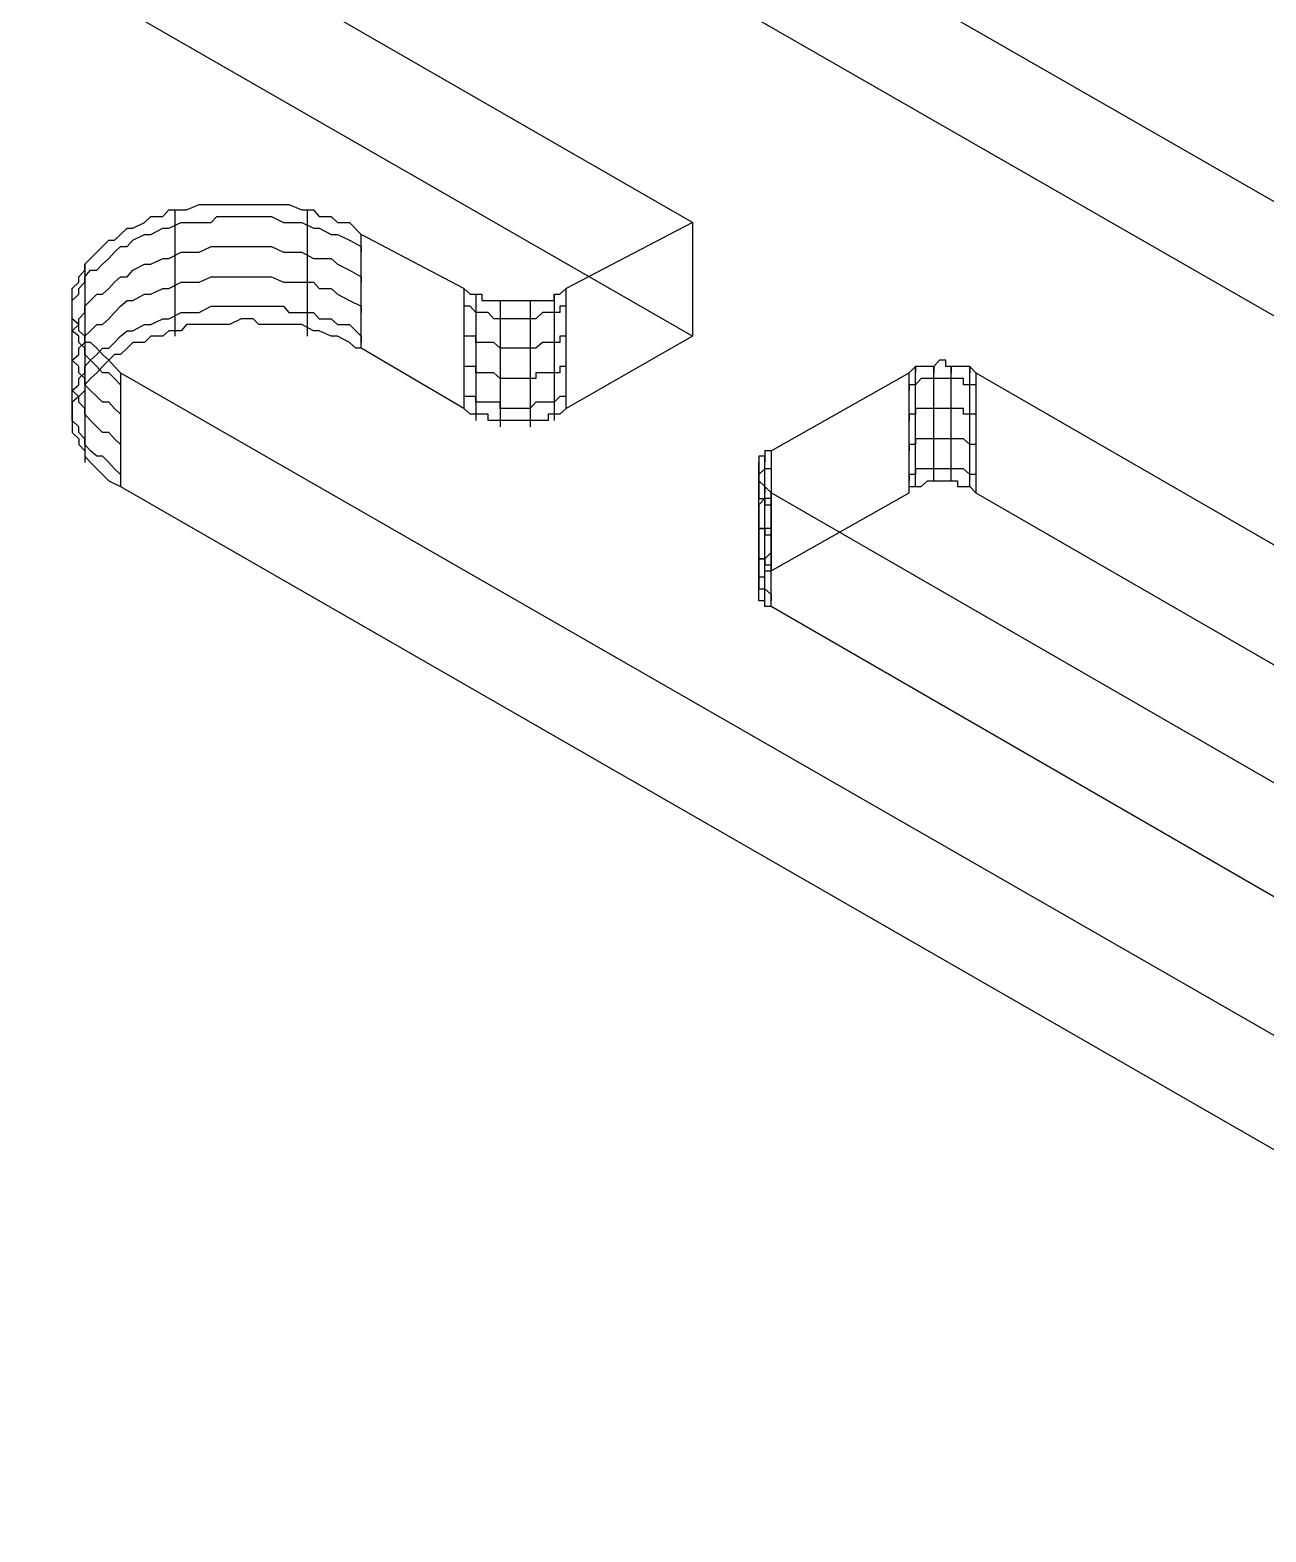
# Model space of a CAD drawing. Header units: millimetres. Extents: x 0 to 2112, y 8 to 1252.
# Drawn here: x 1096 to 1150.2, y 315.7 to 381.6 of the extents above; entities that cross this region are included whole.
import ezdxf

# ---------------------------------------------------------------- set-up
doc = ezdxf.new("R2010")
doc.units = ezdxf.units.MM
doc.layers.get('0').update_dxf_attribs({"linetype": 'CONTINUOUS'})

msp = doc.modelspace()

# ---------------------------------------------------------------- linework, layer by layer
at = {"color": 9}
for p, q in [((1125.08, 373.165), (905.715, 499.629)), ((1125.08, 373.165), (905.715, 499.629)), ((1125.08, 368.18), (905.715, 494.369)), ((1125.08, 368.18), (905.715, 494.369)), ((1154.92, 371.595), (1112.69, 395.841)), ((1154.92, 371.595), (1112.69, 395.841)), ((1154.92, 366.582), (1112.69, 390.828)), ((1154.92, 366.582), (1112.69, 390.828)), ((1101.86, 373.44), (1102.13, 373.719)), ((1101.86, 373.44), (1102.13, 373.719)), ((1102.13, 373.719), (1102.66, 373.719)), ((1102.13, 373.719), (1102.66, 373.719)), ((1102.38, 373.719), (1102.38, 368.427)), ((1102.66, 373.719), (1102.9, 373.719)), ((1102.66, 373.719), (1102.9, 373.719)), ((1102.9, 373.719), (1103.46, 373.966)), ((1102.9, 373.719), (1103.46, 373.966)), ((1103.46, 373.966), (1103.98, 373.966)), ((1103.46, 373.966), (1103.98, 373.966)), ((1103.98, 373.966), (1104.23, 373.966)), ((1103.98, 373.966), (1104.23, 373.966)), ((1104.23, 373.966), (1104.78, 373.966)), ((1104.23, 373.966), (1104.78, 373.966)), ((1104.78, 373.966), (1105.3, 373.966)), ((1104.78, 373.966), (1105.3, 373.966)), ((1105.3, 373.966), (1105.82, 373.966)), ((1105.3, 373.966), (1105.82, 373.966)), ((1105.82, 373.966), (1106.07, 373.966)), ((1105.82, 373.966), (1106.07, 373.966)), ((1106.07, 373.966), (1106.63, 373.966)), ((1106.07, 373.966), (1106.63, 373.966)), ((1106.63, 373.966), (1107.15, 373.966)), ((1106.63, 373.966), (1107.15, 373.966)), ((1107.15, 373.966), (1107.39, 373.966)), ((1107.15, 373.966), (1107.39, 373.966)), ((1107.39, 373.966), (1107.95, 373.719)), ((1107.39, 373.966), (1107.95, 373.719)), ((1107.95, 373.719), (1108.47, 373.719)), ((1107.95, 373.719), (1108.47, 373.719)), ((1108.19, 373.719), (1108.19, 368.427)), ((1108.47, 373.719), (1108.72, 373.44)), ((1108.47, 373.719), (1108.72, 373.44)), ((1100.01, 372.643), (1100.29, 372.918)), ((1100.01, 372.643), (1100.29, 372.918)), ((1100.29, 372.918), (1100.54, 372.918)), ((1100.29, 372.918), (1100.54, 372.918)), ((1100.54, 372.918), (1101.06, 373.165)), ((1100.54, 372.918), (1101.06, 373.165)), ((1101.06, 373.165), (1101.33, 373.44)), ((1101.06, 373.165), (1101.33, 373.44)), ((1101.33, 373.44), (1101.86, 373.44)), ((1101.33, 373.44), (1101.86, 373.44)), ((1101.33, 372.643), (1101.86, 372.918)), ((1101.86, 372.918), (1102.13, 372.918)), ((1102.13, 372.918), (1102.66, 373.165)), ((1102.66, 373.165), (1102.9, 373.165)), ((1102.9, 373.165), (1103.46, 373.165)), ((1103.46, 373.165), (1103.98, 373.165)), ((1103.98, 373.165), (1104.23, 373.44)), ((1104.23, 373.44), (1104.78, 373.44)), ((1104.78, 373.44), (1105.3, 373.44)), ((1105.3, 373.44), (1105.82, 373.44)), ((1105.82, 373.44), (1106.07, 373.44)), ((1106.07, 373.44), (1106.63, 373.44)), ((1106.63, 373.44), (1107.15, 373.165)), ((1107.15, 373.165), (1107.39, 373.165)), ((1107.39, 373.165), (1107.95, 373.165)), ((1107.95, 373.165), (1108.47, 372.918)), ((1108.47, 372.918), (1108.72, 372.918)), ((1108.72, 373.44), (1109.24, 373.44)), ((1108.72, 373.44), (1109.24, 373.44)), ((1108.72, 372.918), (1109.24, 372.643)), ((1109.24, 373.44), (1109.52, 373.165)), ((1109.24, 373.44), (1109.52, 373.165)), ((1109.52, 373.165), (1110.04, 373.165)), ((1109.52, 373.165), (1110.04, 373.165)), ((1110.04, 373.165), (1110.56, 372.643)), ((1110.04, 373.165), (1110.56, 372.643)), ((1125.08, 373.165), (1119.55, 370.272)), ((1125.08, 373.165), (1119.55, 370.272)), ((1125.08, 373.165), (1125.08, 368.18)), ((1125.08, 373.165), (1125.08, 368.18)), ((1099.21, 372.117), (1099.49, 372.396)), ((1099.21, 372.117), (1099.49, 372.396)), ((1099.49, 372.396), (1099.74, 372.396)), ((1099.49, 372.396), (1099.74, 372.396)), ((1099.74, 372.396), (1100.01, 372.643)), ((1099.74, 372.396), (1100.01, 372.643)), ((1100.29, 372.117), (1100.54, 372.396)), ((1100.54, 372.396), (1101.06, 372.643)), ((1101.06, 372.643), (1101.33, 372.643)), ((1109.24, 372.643), (1109.52, 372.643)), ((1109.52, 372.643), (1110.04, 372.396)), ((1110.04, 372.396), (1110.56, 372.117)), ((1110.56, 367.654), (1110.56, 372.643)), ((1115.06, 370.272), (1110.56, 372.643)), ((1110.56, 367.654), (1110.56, 372.643)), ((1115.06, 370.272), (1110.56, 372.643)), ((1098.44, 371.348), (1098.69, 371.595)), ((1098.44, 371.348), (1098.69, 371.595)), ((1098.69, 371.595), (1098.97, 371.87)), ((1098.69, 371.595), (1098.97, 371.87)), ((1098.97, 371.87), (1099.21, 372.117)), ((1098.97, 371.87), (1099.21, 372.117)), ((1099.21, 371.348), (1099.49, 371.595)), ((1099.49, 371.595), (1099.74, 371.87)), ((1099.74, 371.87), (1100.01, 372.117)), ((1100.01, 372.117), (1100.29, 372.117)), ((1101.33, 371.348), (1101.86, 371.595)), ((1101.86, 371.595), (1102.13, 371.595)), ((1102.13, 371.595), (1102.66, 371.87)), ((1102.66, 371.87), (1102.9, 371.87)), ((1102.9, 371.87), (1103.46, 371.87)), ((1103.46, 371.87), (1103.98, 372.117)), ((1103.98, 372.117), (1104.23, 372.117)), ((1104.23, 372.117), (1104.78, 372.117)), ((1104.78, 372.117), (1105.3, 372.117)), ((1105.3, 372.117), (1105.82, 372.117)), ((1105.82, 372.117), (1106.07, 372.117)), ((1106.07, 372.117), (1106.63, 372.117)), ((1106.63, 372.117), (1107.15, 371.87)), ((1107.15, 371.87), (1107.39, 371.87)), ((1107.39, 371.87), (1107.95, 371.87)), ((1107.95, 371.87), (1108.47, 371.595)), ((1108.47, 371.595), (1108.72, 371.595)), ((1108.72, 371.595), (1109.24, 371.595)), ((1109.24, 371.595), (1109.52, 371.348)), ((1110.56, 372.117), (1110.56, 371.87)), ((1098.17, 370.794), (1098.44, 371.073)), ((1098.17, 370.794), (1098.44, 371.073)), ((1098.44, 371.348), (1098.44, 366.056)), ((1098.44, 371.073), (1098.44, 371.348)), ((1098.44, 371.073), (1098.44, 371.348)), ((1098.44, 370.794), (1098.69, 371.073)), ((1098.69, 371.073), (1098.97, 371.073)), ((1098.97, 371.073), (1099.21, 371.348)), ((1100.29, 370.794), (1100.54, 371.073)), ((1100.54, 371.073), (1101.06, 371.348)), ((1101.06, 371.348), (1101.33, 371.348)), ((1109.52, 371.348), (1110.04, 371.073)), ((1110.04, 371.073), (1110.56, 370.794)), ((1097.89, 370.272), (1098.17, 370.547)), ((1097.89, 370.272), (1098.17, 370.547)), ((1097.89, 370.025), (1097.89, 370.272)), ((1097.89, 370.025), (1097.89, 370.272)), ((1098.17, 370.547), (1098.17, 370.794)), ((1098.17, 370.547), (1098.17, 370.794)), ((1098.17, 370.272), (1098.44, 370.547)), ((1098.17, 370.025), (1098.17, 370.272)), ((1098.44, 370.547), (1098.44, 370.794)), ((1099.21, 370.025), (1099.49, 370.272)), ((1099.49, 370.272), (1099.74, 370.547)), ((1099.74, 370.547), (1100.01, 370.794)), ((1100.01, 370.794), (1100.29, 370.794)), ((1101.33, 370.025), (1101.86, 370.272)), ((1101.86, 370.272), (1102.13, 370.272)), ((1102.13, 370.272), (1102.66, 370.547)), ((1102.66, 370.547), (1102.9, 370.547)), ((1102.9, 370.547), (1103.46, 370.547)), ((1103.46, 370.547), (1103.98, 370.794)), ((1103.98, 370.794), (1104.23, 370.794)), ((1104.23, 370.794), (1104.78, 370.794)), ((1104.78, 370.794), (1105.3, 370.794)), ((1105.3, 370.794), (1105.82, 370.794)), ((1105.82, 370.794), (1106.07, 370.794)), ((1106.07, 370.794), (1106.63, 370.794)), ((1106.63, 370.794), (1107.15, 370.547)), ((1107.15, 370.547), (1107.39, 370.547)), ((1107.39, 370.547), (1107.95, 370.547)), ((1107.95, 370.547), (1108.47, 370.547)), ((1108.47, 370.547), (1108.72, 370.272)), ((1108.72, 370.272), (1109.24, 370.272)), ((1109.24, 370.272), (1109.52, 370.025)), ((1110.56, 370.794), (1110.56, 370.547)), ((1115.06, 370.272), (1115.06, 365.012)), ((1115.06, 370.272), (1115.33, 370.025)), ((1115.06, 370.272), (1115.06, 365.012)), ((1115.06, 370.272), (1115.33, 370.025)), ((1119.27, 370.025), (1119.55, 370.272)), ((1119.27, 370.025), (1119.55, 370.272)), ((1119.55, 365.012), (1119.55, 370.272)), ((1119.55, 365.012), (1119.55, 370.272)), ((1097.89, 369.75), (1098.17, 370.025)), ((1097.89, 369.75), (1097.89, 370.025)), ((1097.89, 369.75), (1097.89, 370.025)), ((1097.89, 369.503), (1097.89, 369.75)), ((1097.89, 369.503), (1097.89, 369.75)), ((1097.89, 369.503), (1097.89, 369.75)), ((1097.89, 369.228), (1097.89, 369.503)), ((1097.89, 369.228), (1097.89, 369.503)), ((1097.89, 369.228), (1097.89, 369.503)), ((1098.44, 369.503), (1098.69, 369.75)), ((1098.44, 369.228), (1098.44, 369.503)), ((1098.69, 369.75), (1098.97, 370.025)), ((1098.97, 370.025), (1099.21, 370.025)), ((1099.74, 369.228), (1100.01, 369.503)), ((1100.01, 369.503), (1100.29, 369.75)), ((1100.29, 369.75), (1100.54, 369.75)), ((1100.54, 369.75), (1101.06, 370.025)), ((1101.06, 370.025), (1101.33, 370.025)), ((1103.46, 369.228), (1103.98, 369.503)), ((1103.98, 369.503), (1104.23, 369.503)), ((1104.23, 369.503), (1104.78, 369.503)), ((1104.78, 369.503), (1105.3, 369.503)), ((1105.3, 369.503), (1105.82, 369.503)), ((1105.82, 369.503), (1106.07, 369.503)), ((1106.07, 369.503), (1106.63, 369.503)), ((1106.63, 369.503), (1107.15, 369.503)), ((1107.15, 369.503), (1107.39, 369.228)), ((1109.52, 370.025), (1110.04, 369.75)), ((1110.04, 369.75), (1110.56, 369.503)), ((1110.56, 369.503), (1110.56, 369.228)), ((1115.33, 369.503), (1115.06, 369.503)), ((1115.06, 369.503), (1115.06, 369.228)), ((1115.33, 370.025), (1115.33, 370.025)), ((1115.33, 370.025), (1115.58, 370.025)), ((1115.33, 370.025), (1115.33, 370.025)), ((1115.33, 370.025), (1115.58, 370.025)), ((1115.58, 369.228), (1115.33, 369.503)), ((1115.58, 370.025), (1115.58, 364.762)), ((1115.58, 370.025), (1115.85, 370.025)), ((1115.58, 370.025), (1115.85, 370.025)), ((1115.85, 370.025), (1115.85, 369.75)), ((1115.85, 370.025), (1115.85, 369.75)), ((1115.85, 369.75), (1116.13, 369.75)), ((1115.85, 369.75), (1116.13, 369.75)), ((1116.13, 369.75), (1116.38, 369.75)), ((1116.13, 369.75), (1116.38, 369.75)), ((1116.38, 369.75), (1116.38, 369.75)), ((1116.38, 369.75), (1116.65, 369.75)), ((1116.38, 369.75), (1116.38, 369.75)), ((1116.38, 369.75), (1116.65, 369.75)), ((1116.65, 369.75), (1116.65, 364.486)), ((1116.65, 369.75), (1116.9, 369.75)), ((1116.65, 369.75), (1116.9, 369.75)), ((1116.9, 369.75), (1116.9, 369.75)), ((1116.9, 369.75), (1117.18, 369.75)), ((1116.9, 369.75), (1116.9, 369.75)), ((1116.9, 369.75), (1117.18, 369.75)), ((1117.18, 369.75), (1117.42, 369.75)), ((1117.18, 369.75), (1117.42, 369.75)), ((1117.42, 369.75), (1117.7, 369.75)), ((1117.42, 369.75), (1117.7, 369.75)), ((1117.7, 369.75), (1117.7, 369.75)), ((1117.7, 369.75), (1117.97, 369.75)), ((1117.7, 369.75), (1117.7, 369.75)), ((1117.7, 369.75), (1117.97, 369.75)), ((1117.97, 369.75), (1117.97, 364.486)), ((1117.97, 369.75), (1118.22, 369.75)), ((1117.97, 369.75), (1118.22, 369.75)), ((1118.22, 369.75), (1118.5, 369.75)), ((1118.22, 369.75), (1118.5, 369.75)), ((1118.5, 369.75), (1118.5, 369.75)), ((1118.5, 369.75), (1118.75, 369.75)), ((1118.5, 369.75), (1118.5, 369.75)), ((1118.5, 369.75), (1118.75, 369.75)), ((1118.75, 369.75), (1119.02, 369.75)), ((1118.75, 369.75), (1119.02, 369.75)), ((1119.02, 370.025), (1119.02, 364.762)), ((1119.02, 369.75), (1119.02, 370.025)), ((1119.02, 370.025), (1119.27, 370.025)), ((1119.02, 369.75), (1119.02, 370.025)), ((1119.02, 370.025), (1119.27, 370.025)), ((1119.27, 370.025), (1119.27, 370.025)), ((1119.27, 370.025), (1119.27, 370.025)), ((1119.55, 369.503), (1119.27, 369.503)), ((1119.27, 369.503), (1119.27, 369.228)), ((1119.55, 369.503), (1119.55, 369.503)), ((1097.89, 368.949), (1097.89, 369.228)), ((1097.89, 368.949), (1097.89, 369.228)), ((1097.89, 368.949), (1097.89, 369.228)), ((1097.89, 368.702), (1097.89, 368.949)), ((1098.17, 368.702), (1097.89, 368.949)), ((1098.17, 368.702), (1097.89, 368.949)), ((1098.17, 368.949), (1098.44, 369.228)), ((1098.17, 368.702), (1098.17, 368.949)), ((1099.21, 368.702), (1099.49, 368.949)), ((1099.49, 368.949), (1099.74, 369.228)), ((1101.33, 368.702), (1101.86, 368.949)), ((1101.86, 368.949), (1102.13, 368.949)), ((1102.13, 368.949), (1102.66, 369.228)), ((1102.66, 369.228), (1102.9, 369.228)), ((1102.9, 369.228), (1103.46, 369.228)), ((1105.3, 368.949), (1104.78, 368.702)), ((1105.3, 368.949), (1104.78, 368.702)), ((1105.82, 368.949), (1105.3, 368.949)), ((1105.82, 368.949), (1105.3, 368.949)), ((1106.07, 368.702), (1105.82, 368.949)), ((1106.07, 368.702), (1105.82, 368.949)), ((1107.39, 369.228), (1107.95, 369.228)), ((1107.95, 369.228), (1108.47, 369.228)), ((1108.47, 369.228), (1108.72, 368.949)), ((1108.72, 368.949), (1109.24, 368.949)), ((1109.24, 368.949), (1109.52, 368.702)), ((1115.85, 369.228), (1115.58, 369.228)), ((1115.58, 369.228), (1115.58, 369.228)), ((1116.13, 369.228), (1115.85, 369.228)), ((1116.38, 368.949), (1116.13, 369.228)), ((1116.13, 369.228), (1116.13, 369.228)), ((1116.65, 368.949), (1116.38, 368.949)), ((1116.9, 368.949), (1116.65, 368.949)), ((1116.65, 368.949), (1116.65, 368.949)), ((1117.18, 368.949), (1116.9, 368.949)), ((1117.42, 368.949), (1117.18, 368.949)), ((1117.7, 368.949), (1117.42, 368.949)), ((1117.42, 368.949), (1117.42, 368.949)), ((1117.97, 368.949), (1117.7, 368.949)), ((1118.22, 368.949), (1117.97, 368.949)), ((1118.5, 369.228), (1118.22, 368.949)), ((1118.22, 368.949), (1118.22, 368.949)), ((1118.75, 369.228), (1118.5, 369.228)), ((1119.02, 369.228), (1118.75, 369.228)), ((1118.75, 369.228), (1118.75, 369.228)), ((1119.27, 369.228), (1119.02, 369.228)), ((1097.89, 368.427), (1097.89, 368.702)), ((1097.89, 368.427), (1098.17, 368.702)), ((1098.17, 368.18), (1097.89, 368.427)), ((1097.89, 368.18), (1097.89, 368.427)), ((1097.89, 367.905), (1097.89, 368.18)), ((1098.17, 368.427), (1098.17, 368.702)), ((1098.17, 368.427), (1098.17, 368.702)), ((1098.44, 368.18), (1098.17, 368.427)), ((1098.44, 368.18), (1098.17, 368.427)), ((1098.17, 367.905), (1098.17, 368.18)), ((1098.44, 368.18), (1098.69, 368.427)), ((1098.44, 368.18), (1098.44, 362.917)), ((1098.44, 367.905), (1098.44, 368.18)), ((1098.44, 367.905), (1098.44, 368.18)), ((1098.44, 367.905), (1098.44, 368.18)), ((1098.69, 368.427), (1098.97, 368.702)), ((1098.97, 368.702), (1099.21, 368.702)), ((1099.74, 367.905), (1100.01, 368.18)), ((1100.01, 368.18), (1100.29, 368.427)), ((1100.29, 368.427), (1100.54, 368.427)), ((1100.54, 368.427), (1101.06, 368.702)), ((1101.06, 368.702), (1101.33, 368.702)), ((1101.33, 368.18), (1101.06, 367.905)), ((1101.33, 368.18), (1101.06, 367.905)), ((1101.86, 368.18), (1101.33, 368.18)), ((1101.86, 368.18), (1101.33, 368.18)), ((1102.13, 368.427), (1101.86, 368.18)), ((1102.13, 368.427), (1101.86, 368.18)), ((1102.66, 368.427), (1102.13, 368.427)), ((1102.66, 368.427), (1102.13, 368.427)), ((1102.38, 368.427), (1102.38, 368.18)), ((1102.9, 368.702), (1102.66, 368.427)), ((1102.9, 368.702), (1102.66, 368.427)), ((1103.46, 368.702), (1102.9, 368.702)), ((1103.46, 368.702), (1102.9, 368.702)), ((1103.98, 368.702), (1103.46, 368.702)), ((1103.98, 368.702), (1103.46, 368.702)), ((1104.23, 368.702), (1103.98, 368.702)), ((1104.23, 368.702), (1103.98, 368.702)), ((1104.78, 368.702), (1104.23, 368.702)), ((1104.78, 368.702), (1104.23, 368.702)), ((1106.63, 368.702), (1106.07, 368.702)), ((1106.63, 368.702), (1106.07, 368.702)), ((1107.15, 368.702), (1106.63, 368.702)), ((1107.15, 368.702), (1106.63, 368.702)), ((1107.39, 368.702), (1107.15, 368.702)), ((1107.39, 368.702), (1107.15, 368.702)), ((1107.95, 368.702), (1107.39, 368.702)), ((1107.95, 368.702), (1107.39, 368.702)), ((1108.47, 368.427), (1107.95, 368.702)), ((1108.47, 368.427), (1107.95, 368.702)), ((1108.19, 368.427), (1108.19, 368.18)), ((1108.72, 368.427), (1108.47, 368.427)), ((1108.72, 368.427), (1108.47, 368.427)), ((1109.24, 368.18), (1108.72, 368.427)), ((1109.24, 368.18), (1108.72, 368.427)), ((1109.52, 368.18), (1109.24, 368.18)), ((1109.52, 368.18), (1109.24, 368.18)), ((1109.52, 368.702), (1110.04, 368.702)), ((1110.04, 367.905), (1109.52, 368.18)), ((1110.04, 367.905), (1109.52, 368.18)), ((1110.04, 368.702), (1110.56, 368.18)), ((1110.56, 368.18), (1110.56, 367.905)), ((1115.33, 368.18), (1115.06, 368.18)), ((1115.06, 368.18), (1115.06, 367.905)), ((1115.58, 368.18), (1115.33, 368.18)), ((1115.58, 367.905), (1115.58, 368.18)), ((1119.55, 368.18), (1119.27, 368.18)), ((1119.27, 368.18), (1119.27, 367.905)), ((1125.08, 368.18), (1119.55, 365.012)), ((1119.55, 368.18), (1119.55, 368.18)), ((1125.08, 368.18), (1119.55, 365.012)), ((1097.89, 367.654), (1097.89, 367.905)), ((1097.89, 367.379), (1097.89, 367.654)), ((1098.44, 367.654), (1098.17, 367.905)), ((1098.17, 367.654), (1098.44, 367.905)), ((1098.17, 367.379), (1098.17, 367.654)), ((1098.69, 367.905), (1098.44, 367.905)), ((1098.69, 367.905), (1098.44, 367.905)), ((1098.44, 367.379), (1098.44, 367.654)), ((1098.97, 367.654), (1098.69, 367.905)), ((1098.97, 367.654), (1098.69, 367.905)), ((1098.97, 367.379), (1099.21, 367.654)), ((1099.21, 367.379), (1098.97, 367.654)), ((1099.21, 367.379), (1098.97, 367.654)), ((1099.21, 367.654), (1099.49, 367.654)), ((1099.49, 367.654), (1099.74, 367.905)), ((1100.29, 367.654), (1100.01, 367.379)), ((1100.29, 367.654), (1100.01, 367.379)), ((1100.54, 367.905), (1100.29, 367.654)), ((1100.54, 367.905), (1100.29, 367.654)), ((1101.06, 367.905), (1100.54, 367.905)), ((1101.06, 367.905), (1100.54, 367.905)), ((1110.32, 367.654), (1110.04, 367.905)), ((1110.32, 367.654), (1110.04, 367.905)), ((1110.56, 367.654), (1110.32, 367.654)), ((1110.56, 367.654), (1110.32, 367.654)), ((1115.06, 365.012), (1110.56, 367.654)), ((1115.06, 365.012), (1110.56, 367.654)), ((1115.85, 367.905), (1115.58, 367.905)), ((1116.13, 367.905), (1115.85, 367.905)), ((1116.38, 367.905), (1116.13, 367.905)), ((1116.13, 367.905), (1116.13, 367.905)), ((1116.65, 367.654), (1116.38, 367.905)), ((1116.9, 367.654), (1116.65, 367.654)), ((1116.65, 367.654), (1116.65, 367.654)), ((1117.18, 367.654), (1116.9, 367.654)), ((1117.42, 367.654), (1117.18, 367.654)), ((1117.7, 367.654), (1117.42, 367.654)), ((1117.42, 367.654), (1117.42, 367.654)), ((1117.97, 367.654), (1117.7, 367.654)), ((1118.22, 367.654), (1117.97, 367.654)), ((1118.5, 367.905), (1118.22, 367.654)), ((1118.22, 367.654), (1118.22, 367.654)), ((1118.75, 367.905), (1118.5, 367.905)), ((1119.02, 367.905), (1118.75, 367.905)), ((1118.75, 367.905), (1118.75, 367.905)), ((1119.27, 367.905), (1119.02, 367.905)), ((1097.89, 367.132), (1097.89, 367.379)), ((1097.89, 367.132), (1098.17, 367.379)), ((1098.17, 366.857), (1097.89, 367.132)), ((1097.89, 366.857), (1097.89, 367.132)), ((1098.69, 367.132), (1098.44, 367.379)), ((1098.44, 366.857), (1098.69, 367.132)), ((1098.69, 367.132), (1098.97, 367.379)), ((1098.97, 366.857), (1098.69, 367.132)), ((1099.49, 367.132), (1099.21, 367.379)), ((1099.49, 367.132), (1099.21, 367.379)), ((1099.49, 367.132), (1099.21, 366.857)), ((1099.49, 367.132), (1099.21, 366.857)), ((1099.74, 367.379), (1099.49, 367.132)), ((1099.74, 367.379), (1099.49, 367.132)), ((1099.74, 366.857), (1099.49, 367.132)), ((1099.74, 366.857), (1099.49, 367.132)), ((1100.01, 367.379), (1099.74, 367.379)), ((1100.01, 367.379), (1099.74, 367.379)), ((1135.91, 367.132), (1135.66, 366.857)), ((1135.91, 367.132), (1135.66, 366.857)), ((1136.19, 367.132), (1135.91, 367.132)), ((1135.91, 367.132), (1135.91, 367.132)), ((1136.19, 367.132), (1135.91, 367.132)), ((1135.91, 367.132), (1135.91, 367.132)), ((1136.19, 366.857), (1136.19, 367.132)), ((1136.19, 366.857), (1136.19, 367.132)), ((1097.89, 366.582), (1097.89, 366.857)), ((1097.89, 366.332), (1097.89, 366.582)), ((1097.89, 366.056), (1097.89, 366.332)), ((1098.17, 366.582), (1098.17, 366.857)), ((1098.44, 366.332), (1098.17, 366.582)), ((1098.17, 366.332), (1098.44, 366.582)), ((1098.17, 366.056), (1098.17, 366.332)), ((1098.44, 366.582), (1098.44, 366.857)), ((1098.69, 366.332), (1098.44, 366.056)), ((1098.44, 366.056), (1098.44, 366.332)), ((1098.69, 366.332), (1098.44, 366.056)), ((1098.97, 366.582), (1098.69, 366.332)), ((1098.97, 366.582), (1098.69, 366.332)), ((1099.21, 366.857), (1098.97, 366.582)), ((1099.21, 366.582), (1098.97, 366.857)), ((1099.21, 366.857), (1098.97, 366.582)), ((1099.49, 366.582), (1099.21, 366.582)), ((1099.74, 366.332), (1099.49, 366.582)), ((1100.01, 366.582), (1099.74, 366.857)), ((1100.01, 366.582), (1099.74, 366.857)), ((1100.01, 366.056), (1099.74, 366.332)), ((1100.01, 366.582), (1100.01, 361.594)), ((1100.01, 366.582), (1179.75, 320.762)), ((1100.01, 366.582), (1100.01, 361.594)), ((1100.01, 366.582), (1179.75, 320.762)), ((1115.33, 366.857), (1115.06, 366.857)), ((1115.06, 366.857), (1115.06, 366.582)), ((1115.58, 366.857), (1115.33, 366.857)), ((1115.58, 366.582), (1115.58, 366.857)), ((1115.85, 366.582), (1115.58, 366.582)), ((1116.13, 366.582), (1115.85, 366.582)), ((1116.38, 366.582), (1116.13, 366.582)), ((1116.13, 366.582), (1116.13, 366.582)), ((1116.65, 366.332), (1116.38, 366.582)), ((1116.9, 366.332), (1116.65, 366.332)), ((1116.65, 366.332), (1116.65, 366.332)), ((1117.18, 366.332), (1116.9, 366.332)), ((1117.42, 366.332), (1117.18, 366.332)), ((1117.7, 366.332), (1117.42, 366.332)), ((1117.42, 366.332), (1117.42, 366.332)), ((1117.97, 366.332), (1117.7, 366.332)), ((1118.22, 366.332), (1117.97, 366.332)), ((1118.5, 366.582), (1118.22, 366.582)), ((1118.22, 366.582), (1118.22, 366.332)), ((1118.75, 366.582), (1118.5, 366.582)), ((1119.02, 366.582), (1118.75, 366.582)), ((1118.75, 366.582), (1118.75, 366.582)), ((1119.27, 366.582), (1119.02, 366.582)), ((1119.55, 366.857), (1119.27, 366.857)), ((1119.27, 366.857), (1119.27, 366.582)), ((1119.55, 366.857), (1119.55, 366.857)), ((1128.53, 363.164), (1134.59, 366.582)), ((1128.53, 363.164), (1134.59, 366.582)), ((1134.86, 366.857), (1134.59, 366.582)), ((1134.86, 366.857), (1134.59, 366.582)), ((1134.59, 366.582), (1134.59, 366.582)), ((1134.59, 361.319), (1134.59, 366.582)), ((1134.59, 366.582), (1134.59, 366.582)), ((1134.59, 361.319), (1134.59, 366.582)), ((1135.11, 366.857), (1134.86, 366.857)), ((1134.86, 366.857), (1134.86, 366.857)), ((1134.86, 366.857), (1134.86, 366.857)), ((1134.86, 361.594), (1134.86, 366.857)), ((1134.86, 366.857), (1134.86, 366.582)), ((1135.11, 366.857), (1134.86, 366.857)), ((1134.86, 366.857), (1134.86, 366.857)), ((1134.86, 366.857), (1134.86, 366.857)), ((1135.11, 366.332), (1134.86, 366.056)), ((1135.39, 366.857), (1135.11, 366.857)), ((1135.11, 366.857), (1135.11, 366.857)), ((1135.39, 366.857), (1135.11, 366.857)), ((1135.11, 366.857), (1135.11, 366.857)), ((1135.39, 366.332), (1135.11, 366.332)), ((1135.11, 366.332), (1135.11, 366.332)), ((1135.66, 366.857), (1135.39, 366.857)), ((1135.39, 366.857), (1135.39, 366.857)), ((1135.66, 366.857), (1135.39, 366.857)), ((1135.39, 366.857), (1135.39, 366.857)), ((1135.66, 366.332), (1135.39, 366.332)), ((1135.39, 366.332), (1135.39, 366.332)), ((1135.66, 366.857), (1135.66, 366.857)), ((1135.66, 361.841), (1135.66, 366.857)), ((1135.66, 366.857), (1135.66, 366.582)), ((1135.66, 366.857), (1135.66, 366.857)), ((1135.91, 366.332), (1135.66, 366.332)), ((1135.66, 366.332), (1135.66, 366.332)), ((1136.19, 366.332), (1135.91, 366.332)), ((1135.91, 366.332), (1135.91, 366.332)), ((1136.43, 366.857), (1136.19, 366.857)), ((1136.43, 366.857), (1136.19, 366.857)), ((1136.43, 366.332), (1136.19, 366.332)), ((1136.19, 366.332), (1136.19, 366.332)), ((1136.71, 366.857), (1136.43, 366.857)), ((1136.43, 366.857), (1136.43, 366.857)), ((1136.43, 361.841), (1136.43, 366.857)), ((1136.43, 366.857), (1136.43, 366.582)), ((1136.71, 366.857), (1136.43, 366.857)), ((1136.43, 366.857), (1136.43, 366.857)), ((1136.71, 366.332), (1136.43, 366.332)), ((1136.43, 366.332), (1136.43, 366.332)), ((1136.96, 366.857), (1136.71, 366.857)), ((1136.71, 366.857), (1136.71, 366.857)), ((1136.96, 366.857), (1136.71, 366.857)), ((1136.71, 366.857), (1136.71, 366.857)), ((1136.96, 366.332), (1136.71, 366.332)), ((1136.71, 366.332), (1136.71, 366.332)), ((1137.24, 366.857), (1136.96, 366.857)), ((1136.96, 366.857), (1136.96, 366.857)), ((1136.96, 366.857), (1136.96, 366.857)), ((1137.24, 366.857), (1136.96, 366.857)), ((1136.96, 366.857), (1136.96, 366.857)), ((1136.96, 366.857), (1136.96, 366.857)), ((1136.96, 366.056), (1136.96, 366.332)), ((1136.96, 366.332), (1136.96, 366.332)), ((1137.51, 366.582), (1137.24, 366.857)), ((1137.24, 366.857), (1137.24, 366.857)), ((1137.24, 361.594), (1137.24, 366.857)), ((1137.24, 366.857), (1137.24, 366.582)), ((1137.51, 366.582), (1137.24, 366.857)), ((1137.24, 366.857), (1137.24, 366.857)), ((1137.51, 366.582), (1137.51, 366.582)), ((1137.51, 366.582), (1179.47, 342.363)), ((1137.51, 366.582), (1137.51, 366.582)), ((1137.51, 366.582), (1137.51, 361.319)), ((1137.51, 366.582), (1137.51, 361.319)), ((1137.51, 366.582), (1179.47, 342.363)), ((1097.89, 365.809), (1097.89, 366.056)), ((1097.89, 365.809), (1098.17, 366.056)), ((1098.17, 365.534), (1097.89, 365.809)), ((1097.89, 365.534), (1097.89, 365.809)), ((1098.44, 365.809), (1098.17, 365.534)), ((1098.44, 365.809), (1098.17, 365.534)), ((1098.44, 366.056), (1098.44, 365.809)), ((1098.44, 366.056), (1098.44, 365.809)), ((1098.69, 365.809), (1098.44, 366.056)), ((1098.44, 366.056), (1098.44, 365.809)), ((1098.97, 365.534), (1098.69, 365.809)), ((1134.86, 366.056), (1134.59, 366.056)), ((1134.59, 366.056), (1134.59, 366.056)), ((1134.59, 366.056), (1134.59, 365.809)), ((1134.86, 366.056), (1134.86, 366.056)), ((1134.86, 366.056), (1134.86, 366.056)), ((1137.24, 366.056), (1136.96, 366.056)), ((1137.51, 366.056), (1137.24, 366.056)), ((1137.24, 366.056), (1137.24, 366.056)), ((1137.51, 366.056), (1137.51, 366.056)), ((1098.17, 365.534), (1097.89, 365.287)), ((1097.89, 365.287), (1097.89, 365.534)), ((1098.17, 365.534), (1097.89, 365.287)), ((1097.89, 365.287), (1097.89, 365.012)), ((1097.89, 365.012), (1097.89, 365.287)), ((1097.89, 365.287), (1097.89, 365.012)), ((1097.89, 365.012), (1097.89, 364.762)), ((1097.89, 364.762), (1097.89, 365.012)), ((1097.89, 365.012), (1097.89, 364.762)), ((1098.17, 365.534), (1098.17, 365.534)), ((1098.17, 365.287), (1098.17, 365.534)), ((1098.17, 365.534), (1098.17, 365.534)), ((1098.44, 365.012), (1098.17, 365.287)), ((1098.44, 364.762), (1098.44, 365.012)), ((1099.21, 365.287), (1098.97, 365.534)), ((1099.49, 365.287), (1099.21, 365.287)), ((1099.74, 365.012), (1099.49, 365.287)), ((1100.01, 364.762), (1099.74, 365.012)), ((1115.33, 365.534), (1115.06, 365.534)), ((1115.06, 365.534), (1115.06, 365.287)), ((1115.33, 364.762), (1115.06, 365.012)), ((1115.33, 364.762), (1115.06, 365.012)), ((1115.58, 365.534), (1115.33, 365.534)), ((1115.58, 365.287), (1115.58, 365.534)), ((1115.85, 365.287), (1115.58, 365.287)), ((1116.13, 365.287), (1115.85, 365.287)), ((1116.38, 365.287), (1116.13, 365.287)), ((1116.13, 365.287), (1116.13, 365.287)), ((1116.65, 365.287), (1116.38, 365.287)), ((1116.65, 365.012), (1116.65, 365.287)), ((1116.9, 365.012), (1116.65, 365.012)), ((1117.18, 365.012), (1116.9, 365.012)), ((1117.42, 365.012), (1117.18, 365.012)), ((1117.7, 365.012), (1117.42, 365.012)), ((1117.42, 365.012), (1117.42, 365.012)), ((1117.97, 365.012), (1117.7, 365.012)), ((1118.22, 365.287), (1117.97, 365.012)), ((1118.5, 365.287), (1118.22, 365.287)), ((1118.22, 365.287), (1118.22, 365.287)), ((1118.75, 365.287), (1118.5, 365.287)), ((1119.02, 365.287), (1118.75, 365.287)), ((1118.75, 365.287), (1118.75, 365.287)), ((1119.27, 365.534), (1119.02, 365.287)), ((1119.55, 365.534), (1119.27, 365.534)), ((1119.27, 365.534), (1119.27, 365.534)), ((1119.55, 365.012), (1119.27, 364.762)), ((1119.55, 365.012), (1119.27, 364.762)), ((1119.55, 365.534), (1119.55, 365.534)), ((1119.55, 365.012), (1119.55, 365.012)), ((1119.55, 365.012), (1119.55, 365.012)), ((1135.11, 365.012), (1134.86, 365.012)), ((1134.86, 365.012), (1134.86, 364.762)), ((1135.39, 365.012), (1135.11, 365.012)), ((1135.11, 365.012), (1135.11, 365.012)), ((1135.66, 365.012), (1135.39, 365.012)), ((1135.39, 365.012), (1135.39, 365.012)), ((1135.91, 365.012), (1135.66, 365.012)), ((1135.66, 365.012), (1135.66, 365.012)), ((1136.19, 365.012), (1135.91, 365.012)), ((1135.91, 365.012), (1135.91, 365.012)), ((1136.43, 365.012), (1136.19, 365.012)), ((1136.19, 365.012), (1136.19, 365.012)), ((1136.71, 365.012), (1136.43, 365.012)), ((1136.43, 365.012), (1136.43, 365.012)), ((1136.96, 365.012), (1136.71, 365.012)), ((1136.71, 365.012), (1136.71, 365.012)), ((1136.96, 364.762), (1136.96, 365.012)), ((1136.96, 365.012), (1136.96, 365.012)), ((1097.89, 364.762), (1097.89, 364.486)), ((1097.89, 364.486), (1097.89, 364.762)), ((1097.89, 364.762), (1097.89, 364.486)), ((1097.89, 364.486), (1097.89, 364.211)), ((1098.17, 364.211), (1097.89, 364.486)), ((1097.89, 364.486), (1097.89, 364.211)), ((1098.69, 364.486), (1098.44, 364.762)), ((1098.97, 364.211), (1098.69, 364.486)), ((1115.58, 364.762), (1115.33, 364.762)), ((1115.58, 364.762), (1115.33, 364.762)), ((1115.85, 364.762), (1115.58, 364.762)), ((1115.58, 364.762), (1115.58, 364.762)), ((1115.58, 364.762), (1115.58, 364.486)), ((1115.85, 364.762), (1115.58, 364.762)), ((1115.58, 364.762), (1115.58, 364.762)), ((1116.13, 364.762), (1115.85, 364.762)), ((1116.13, 364.762), (1115.85, 364.762)), ((1116.13, 364.486), (1116.13, 364.762)), ((1116.13, 364.486), (1116.13, 364.762)), ((1116.38, 364.486), (1116.13, 364.486)), ((1116.38, 364.486), (1116.13, 364.486)), ((1116.65, 364.486), (1116.38, 364.486)), ((1116.65, 364.486), (1116.38, 364.486)), ((1116.9, 364.486), (1116.65, 364.486)), ((1116.65, 364.486), (1116.65, 364.486)), ((1116.65, 364.486), (1116.65, 364.211)), ((1116.9, 364.486), (1116.65, 364.486)), ((1116.65, 364.486), (1116.65, 364.486)), ((1117.18, 364.486), (1116.9, 364.486)), ((1117.18, 364.486), (1116.9, 364.486)), ((1117.42, 364.486), (1117.18, 364.486)), ((1117.42, 364.486), (1117.18, 364.486)), ((1117.7, 364.486), (1117.42, 364.486)), ((1117.42, 364.486), (1117.42, 364.486)), ((1117.7, 364.486), (1117.42, 364.486)), ((1117.42, 364.486), (1117.42, 364.486)), ((1117.97, 364.486), (1117.7, 364.486)), ((1117.97, 364.486), (1117.7, 364.486)), ((1118.22, 364.486), (1117.97, 364.486)), ((1117.97, 364.486), (1117.97, 364.211)), ((1118.22, 364.486), (1117.97, 364.486)), ((1118.5, 364.486), (1118.22, 364.486)), ((1118.22, 364.486), (1118.22, 364.486)), ((1118.5, 364.486), (1118.22, 364.486)), ((1118.22, 364.486), (1118.22, 364.486)), ((1118.75, 364.486), (1118.5, 364.486)), ((1118.75, 364.486), (1118.5, 364.486)), ((1119.02, 364.762), (1118.75, 364.762)), ((1118.75, 364.762), (1118.75, 364.486)), ((1119.02, 364.762), (1118.75, 364.762)), ((1118.75, 364.762), (1118.75, 364.486)), ((1119.27, 364.762), (1119.02, 364.762)), ((1119.02, 364.762), (1119.02, 364.486)), ((1119.27, 364.762), (1119.02, 364.762)), ((1119.27, 364.762), (1119.27, 364.762)), ((1119.27, 364.762), (1119.27, 364.762)), ((1134.86, 364.762), (1134.59, 364.762)), ((1134.59, 364.762), (1134.59, 364.762)), ((1134.59, 364.762), (1134.59, 364.486)), ((1134.86, 364.762), (1134.86, 364.762)), ((1137.24, 364.762), (1136.96, 364.762)), ((1137.51, 364.762), (1137.24, 364.762)), ((1137.24, 364.762), (1137.24, 364.762)), ((1137.51, 364.762), (1137.51, 364.762)), ((1097.89, 364.211), (1097.89, 363.964)), ((1097.89, 364.211), (1097.89, 363.964)), ((1097.89, 363.964), (1098.17, 363.689)), ((1097.89, 363.964), (1098.17, 363.689)), ((1098.17, 363.964), (1098.17, 364.211)), ((1098.44, 363.689), (1098.17, 363.964)), ((1098.17, 363.689), (1098.17, 363.439)), ((1098.17, 363.689), (1098.17, 363.439)), ((1098.44, 363.439), (1098.44, 363.689)), ((1099.21, 363.964), (1098.97, 364.211)), ((1099.49, 363.964), (1099.21, 363.964)), ((1099.74, 363.689), (1099.49, 363.964)), ((1100.01, 363.439), (1099.74, 363.689)), ((1135.11, 363.689), (1134.86, 363.689)), ((1134.86, 363.689), (1134.86, 363.439)), ((1135.39, 363.689), (1135.11, 363.689)), ((1135.11, 363.689), (1135.11, 363.689)), ((1135.66, 363.689), (1135.39, 363.689)), ((1135.39, 363.689), (1135.39, 363.689)), ((1135.91, 363.689), (1135.66, 363.689)), ((1135.66, 363.689), (1135.66, 363.689)), ((1136.19, 363.689), (1135.91, 363.689)), ((1135.91, 363.689), (1135.91, 363.689)), ((1136.43, 363.689), (1136.19, 363.689)), ((1136.19, 363.689), (1136.19, 363.689)), ((1136.71, 363.689), (1136.43, 363.689)), ((1136.43, 363.689), (1136.43, 363.689)), ((1136.96, 363.689), (1136.71, 363.689)), ((1136.71, 363.689), (1136.71, 363.689)), ((1137.24, 363.439), (1136.96, 363.689)), ((1136.96, 363.689), (1136.96, 363.689)), ((1136.96, 363.689), (1136.96, 363.689)), ((1098.17, 363.439), (1098.44, 363.164)), ((1098.17, 363.439), (1098.44, 363.164)), ((1098.69, 363.164), (1098.44, 363.439)), ((1098.44, 363.164), (1098.44, 362.917)), ((1098.44, 363.164), (1098.44, 362.917)), ((1098.44, 362.917), (1098.69, 362.641)), ((1098.44, 362.917), (1098.44, 362.641)), ((1098.44, 362.917), (1098.69, 362.641)), ((1098.97, 362.917), (1098.69, 363.164)), ((1099.21, 362.917), (1098.97, 362.917)), ((1099.49, 362.641), (1099.21, 362.917)), ((1128.25, 362.917), (1128, 362.917)), ((1128, 362.917), (1128, 362.917)), ((1128, 362.917), (1128, 362.641)), ((1128.25, 362.917), (1128, 362.917)), ((1128, 362.917), (1128, 362.917)), ((1128, 362.917), (1128, 362.641)), ((1128.53, 363.164), (1128.25, 363.164)), ((1128.25, 363.164), (1128.25, 362.917)), ((1128.53, 363.164), (1128.25, 363.164)), ((1128.25, 363.164), (1128.25, 362.917)), ((1128.25, 362.917), (1128.25, 362.917)), ((1128.25, 357.9), (1128.25, 362.917)), ((1128.25, 362.917), (1128.25, 362.641)), ((1128.25, 362.917), (1128.25, 362.917)), ((1128.53, 363.164), (1128.53, 363.164)), ((1128.53, 363.164), (1128.53, 357.9)), ((1128.53, 363.164), (1128.53, 363.164)), ((1128.53, 363.164), (1128.53, 357.9)), ((1134.86, 363.439), (1134.59, 363.439)), ((1134.59, 363.439), (1134.59, 363.439)), ((1134.59, 363.439), (1134.59, 363.164)), ((1134.86, 363.439), (1134.86, 363.439)), ((1137.51, 363.439), (1137.24, 363.439)), ((1137.24, 363.439), (1137.24, 363.439)), ((1137.51, 363.439), (1137.51, 363.439)), ((1098.69, 362.641), (1098.97, 362.366)), ((1098.69, 362.641), (1098.97, 362.366)), ((1098.97, 362.366), (1099.21, 362.116)), ((1098.97, 362.366), (1099.21, 362.116)), ((1099.74, 362.366), (1099.49, 362.641)), ((1100.01, 362.116), (1099.74, 362.366)), ((1128, 362.641), (1128, 362.641)), ((1128, 362.641), (1128, 362.641)), ((1128, 362.641), (1128, 362.641)), ((1128, 362.641), (1128, 362.366)), ((1128, 357.378), (1128, 362.641)), ((1128, 362.641), (1128, 362.366)), ((1128, 362.641), (1128, 362.641)), ((1128, 362.641), (1128, 362.641)), ((1128, 362.641), (1128, 362.641)), ((1128, 362.641), (1128, 362.366)), ((1128, 362.366), (1128, 362.366)), ((1128, 362.366), (1128, 362.366)), ((1128, 362.366), (1128, 362.116)), ((1128.25, 362.366), (1128, 362.116)), ((1128, 362.366), (1128, 362.366)), ((1128, 362.366), (1128, 362.366)), ((1128, 362.366), (1128, 362.116)), ((1128.53, 362.366), (1128.25, 362.366)), ((1128.25, 362.366), (1128.25, 362.366)), ((1128.25, 362.366), (1128.25, 362.366)), ((1128.53, 362.641), (1128.53, 362.366)), ((1135.11, 362.366), (1134.86, 362.366)), ((1134.86, 362.366), (1134.86, 362.366)), ((1134.86, 362.366), (1134.86, 362.116)), ((1135.39, 362.366), (1135.11, 362.366)), ((1135.11, 362.366), (1135.11, 362.366)), ((1135.66, 362.366), (1135.39, 362.366)), ((1135.39, 362.366), (1135.39, 362.366)), ((1135.91, 362.366), (1135.66, 362.366)), ((1135.66, 362.366), (1135.66, 362.366)), ((1136.19, 362.366), (1135.91, 362.366)), ((1135.91, 362.366), (1135.91, 362.366)), ((1136.43, 362.366), (1136.19, 362.366)), ((1136.19, 362.366), (1136.19, 362.366)), ((1136.71, 362.366), (1136.43, 362.366)), ((1136.43, 362.366), (1136.43, 362.366)), ((1136.96, 362.366), (1136.71, 362.366)), ((1136.71, 362.366), (1136.71, 362.366)), ((1137.24, 362.116), (1136.96, 362.366)), ((1136.96, 362.366), (1136.96, 362.366)), ((1136.96, 362.366), (1136.96, 362.366)), ((1099.21, 362.116), (1099.49, 361.841)), ((1099.21, 362.116), (1099.49, 361.841)), ((1099.49, 361.841), (1100.01, 361.594)), ((1099.49, 361.841), (1100.01, 361.594)), ((1100.01, 361.594), (1179.75, 315.747)), ((1100.01, 361.594), (1179.75, 315.747)), ((1128, 362.116), (1128, 362.116)), ((1128, 362.116), (1128, 362.116)), ((1128, 362.116), (1128, 362.116)), ((1128, 362.116), (1128, 361.841)), ((1128, 356.856), (1128, 362.116)), ((1128, 362.116), (1128, 361.841)), ((1128, 362.116), (1128, 362.116)), ((1128, 362.116), (1128, 362.116)), ((1128, 362.116), (1128, 362.116)), ((1128, 362.116), (1128, 361.841)), ((1128, 362.116), (1128, 362.116)), ((1128, 362.116), (1128, 362.116)), ((1128, 362.116), (1128, 362.116)), ((1128, 362.116), (1128, 361.841)), ((1128, 361.841), (1128, 361.841)), ((1128, 361.841), (1128, 361.841)), ((1128, 361.841), (1128.25, 361.594)), ((1128, 361.841), (1128, 361.841)), ((1128, 361.841), (1128, 361.841)), ((1128, 361.841), (1128, 361.594)), ((1128, 361.841), (1128, 361.841)), ((1128, 361.841), (1128, 361.841)), ((1128, 361.841), (1128.25, 361.594)), ((1128, 361.594), (1128, 361.594)), ((1128, 361.594), (1128, 361.594)), ((1128, 361.594), (1128, 361.594)), ((1128, 361.594), (1128, 361.319)), ((1128.25, 361.594), (1128.25, 361.594)), ((1128.25, 361.594), (1128.25, 361.594)), ((1128.25, 361.594), (1128.25, 361.594)), ((1128.25, 361.594), (1128.53, 361.319)), ((1128.25, 356.33), (1128.25, 361.594)), ((1128.25, 361.594), (1128.25, 361.319)), ((1128.25, 361.594), (1128.25, 361.594)), ((1128.25, 361.594), (1128.25, 361.594)), ((1128.25, 361.594), (1128.25, 361.594)), ((1128.25, 361.594), (1128.53, 361.319)), ((1134.86, 362.116), (1134.59, 362.116)), ((1134.59, 362.116), (1134.59, 362.116)), ((1134.59, 362.116), (1134.59, 361.841)), ((1134.59, 361.319), (1134.59, 361.594)), ((1134.59, 361.594), (1134.59, 361.594)), ((1134.59, 361.594), (1134.86, 361.594)), ((1134.59, 361.319), (1134.59, 361.594)), ((1134.59, 361.594), (1134.59, 361.594)), ((1134.59, 361.594), (1134.86, 361.594)), ((1134.86, 361.594), (1134.86, 361.594)), ((1134.86, 361.594), (1135.11, 361.594)), ((1134.86, 361.594), (1134.86, 361.594)), ((1134.86, 361.594), (1135.11, 361.594)), ((1135.11, 361.594), (1135.39, 361.841)), ((1135.11, 361.594), (1135.39, 361.841)), ((1135.11, 361.594), (1135.11, 361.594)), ((1135.11, 361.594), (1135.11, 361.594)), ((1135.39, 361.841), (1135.39, 361.841)), ((1135.39, 361.841), (1135.66, 361.841)), ((1135.39, 361.841), (1135.39, 361.841)), ((1135.39, 361.841), (1135.66, 361.841)), ((1135.66, 361.841), (1135.66, 361.841)), ((1135.66, 361.841), (1135.66, 361.841)), ((1135.66, 361.841), (1135.91, 361.841)), ((1135.66, 361.841), (1135.66, 361.841)), ((1135.66, 361.841), (1135.66, 361.841)), ((1135.66, 361.841), (1135.91, 361.841)), ((1135.91, 361.841), (1135.91, 361.841)), ((1135.91, 361.841), (1136.19, 361.841)), ((1135.91, 361.841), (1135.91, 361.841)), ((1135.91, 361.841), (1136.19, 361.841)), ((1136.19, 361.841), (1136.19, 361.841)), ((1136.19, 361.841), (1136.43, 361.841)), ((1136.19, 361.841), (1136.19, 361.841)), ((1136.19, 361.841), (1136.43, 361.841)), ((1136.43, 361.841), (1136.43, 361.841)), ((1136.43, 361.841), (1136.71, 361.841)), ((1136.43, 361.841), (1136.43, 361.841)), ((1136.43, 361.841), (1136.71, 361.841)), ((1136.71, 361.841), (1136.71, 361.594)), ((1136.71, 361.841), (1136.71, 361.594)), ((1136.71, 361.594), (1136.96, 361.594)), ((1136.71, 361.594), (1136.96, 361.594)), ((1136.96, 361.594), (1136.96, 361.594)), ((1136.96, 361.594), (1137.24, 361.594)), ((1136.96, 361.594), (1136.96, 361.594)), ((1136.96, 361.594), (1137.24, 361.594)), ((1137.51, 362.116), (1137.24, 362.116)), ((1137.24, 362.116), (1137.24, 362.116)), ((1137.24, 361.594), (1137.24, 361.594)), ((1137.24, 361.594), (1137.24, 361.594)), ((1137.24, 361.594), (1137.51, 361.319)), ((1137.24, 361.594), (1137.24, 361.594)), ((1137.24, 361.594), (1137.24, 361.594)), ((1137.24, 361.594), (1137.51, 361.319)), ((1137.51, 362.116), (1137.51, 362.116)), ((1128, 361.319), (1128, 361.319)), ((1128, 361.319), (1128, 361.319)), ((1128, 361.319), (1128, 361.319)), ((1128, 361.319), (1128, 361.072)), ((1128.25, 361.072), (1128, 360.796)), ((1128, 361.072), (1128.25, 361.072)), ((1128.53, 361.072), (1128.25, 361.072)), ((1128.25, 361.072), (1128.25, 361.072)), ((1128.25, 361.072), (1128.25, 361.072)), ((1128.25, 361.072), (1128.25, 361.072)), ((1128.25, 361.072), (1128.25, 361.072)), ((1128.25, 361.072), (1128.25, 360.796)), ((1128.53, 357.9), (1134.59, 361.319)), ((1170.49, 337.1), (1128.53, 361.319)), ((1128.53, 357.9), (1134.59, 361.319)), ((1128.53, 361.319), (1128.53, 361.072)), ((1128.53, 356.33), (1128.53, 361.319)), ((1170.49, 337.1), (1128.53, 361.319)), ((1128.53, 356.33), (1128.53, 361.319)), ((1137.51, 361.319), (1179.47, 337.1)), ((1137.51, 361.319), (1179.47, 337.1)), ((1128, 360.796), (1128, 360.796)), ((1128, 360.796), (1128, 360.796)), ((1128, 360.796), (1128, 360.796)), ((1128, 360.796), (1128, 360.546)), ((1128, 360.546), (1128, 360.546)), ((1128, 360.546), (1128, 360.546)), ((1128, 360.546), (1128, 360.546)), ((1128, 360.546), (1128, 360.271)), ((1128.25, 360.796), (1128.53, 360.796)), ((1128.53, 360.796), (1128.53, 360.546)), ((1128, 360.271), (1128, 360.271)), ((1128, 360.271), (1128, 360.271)), ((1128, 360.271), (1128, 359.996)), ((1128, 359.996), (1128, 359.996)), ((1128, 359.996), (1128, 359.996)), ((1128, 359.996), (1128, 359.996)), ((1128, 359.996), (1128, 359.749)), ((1128.25, 359.749), (1128, 359.749)), ((1128, 359.749), (1128, 359.473)), ((1128, 359.749), (1128.25, 359.749)), ((1128.53, 359.749), (1128.25, 359.749)), ((1128.25, 359.749), (1128.25, 359.749)), ((1128.25, 359.749), (1128.25, 359.749)), ((1128.25, 359.749), (1128.25, 359.749)), ((1128.25, 359.749), (1128.25, 359.749)), ((1128.25, 359.749), (1128.25, 359.473)), ((1128.53, 359.996), (1128.53, 359.749)), ((1128, 359.473), (1128, 359.473)), ((1128, 359.473), (1128, 359.473)), ((1128, 359.473), (1128, 359.223)), ((1128, 359.223), (1128, 359.223)), ((1128, 359.223), (1128, 359.223)), ((1128, 359.223), (1128, 359.223)), ((1128, 359.223), (1128, 358.948)), ((1128.25, 359.473), (1128.53, 359.473)), ((1128.53, 359.473), (1128.53, 359.223)), ((1128, 358.948), (1128, 358.948)), ((1128, 358.948), (1128, 358.948)), ((1128, 358.948), (1128, 358.701)), ((1128, 358.701), (1128, 358.701)), ((1128, 358.701), (1128, 358.701)), ((1128, 358.701), (1128, 358.701)), ((1128, 358.701), (1128, 358.426)), ((1128.25, 358.426), (1128, 358.426)), ((1128, 358.426), (1128, 358.151)), ((1128, 358.426), (1128.25, 358.426)), ((1128.53, 358.701), (1128.25, 358.426)), ((1128.25, 358.426), (1128.25, 358.426)), ((1128.25, 358.426), (1128.25, 358.426)), ((1128.25, 358.426), (1128.25, 358.426)), ((1128.25, 358.426), (1128.25, 358.426)), ((1128.25, 358.426), (1128.25, 358.151)), ((1128.53, 358.701), (1128.53, 358.701)), ((1128, 358.151), (1128, 358.151)), ((1128, 358.151), (1128, 358.151)), ((1128, 358.151), (1128, 358.151)), ((1128, 358.151), (1128, 357.9)), ((1128, 357.9), (1128, 357.9)), ((1128, 357.9), (1128, 357.9)), ((1128, 357.9), (1128, 357.625)), ((1128.25, 358.151), (1128.53, 358.151)), ((1128.25, 357.625), (1128.25, 357.9)), ((1128.25, 357.9), (1128.25, 357.9)), ((1128.25, 357.9), (1128.25, 357.9)), ((1128.25, 357.9), (1128.53, 357.9)), ((1128.25, 357.625), (1128.25, 357.9)), ((1128.25, 357.9), (1128.25, 357.9)), ((1128.25, 357.9), (1128.25, 357.9)), ((1128.25, 357.9), (1128.53, 357.9)), ((1128.53, 358.151), (1128.53, 357.9)), ((1128, 357.378), (1128, 357.625)), ((1128, 357.625), (1128, 357.625)), ((1128, 357.625), (1128.25, 357.625)), ((1128, 357.625), (1128, 357.625)), ((1128, 357.625), (1128, 357.625)), ((1128, 357.625), (1128, 357.625)), ((1128, 357.625), (1128, 357.378)), ((1128, 357.378), (1128, 357.625)), ((1128, 357.625), (1128, 357.625)), ((1128, 357.625), (1128.25, 357.625)), ((1128, 357.103), (1128, 357.378)), ((1128, 357.378), (1128, 357.378)), ((1128, 357.378), (1128, 357.378)), ((1128, 357.378), (1128, 357.378)), ((1128, 357.378), (1128, 357.378)), ((1128, 357.378), (1128, 357.378)), ((1128, 357.378), (1128, 357.103)), ((1128, 357.103), (1128, 357.378)), ((1128, 357.378), (1128, 357.378)), ((1128, 357.378), (1128, 357.378)), ((1128, 357.378), (1128, 357.378)), ((1128, 356.856), (1128, 357.103)), ((1128, 357.103), (1128, 357.103)), ((1128, 357.103), (1128, 357.103)), ((1128, 357.103), (1128, 357.103)), ((1128, 357.103), (1128.25, 357.103)), ((1128, 356.856), (1128, 357.103)), ((1128, 357.103), (1128, 357.103)), ((1128, 357.103), (1128, 357.103)), ((1128, 357.103), (1128, 357.103)), ((1128.25, 357.103), (1128.25, 357.103)), ((1128.25, 357.103), (1128.25, 357.103)), ((1128.25, 357.103), (1128.25, 357.103)), ((1128.25, 357.103), (1128.53, 356.856)), ((1128, 356.581), (1128, 356.856)), ((1128, 356.856), (1128, 356.856)), ((1128, 356.856), (1128, 356.856)), ((1128, 356.581), (1128, 356.856)), ((1128, 356.856), (1128, 356.856)), ((1128, 356.856), (1128, 356.856)), ((1128.25, 356.581), (1128, 356.581)), ((1128, 356.581), (1128, 356.581)), ((1128, 356.581), (1128, 356.581)), ((1128.25, 356.581), (1128, 356.581)), ((1128, 356.581), (1128, 356.581)), ((1128, 356.581), (1128, 356.581)), ((1128.25, 356.33), (1128.25, 356.581)), ((1128.25, 356.33), (1128.25, 356.581)), ((1128.53, 356.33), (1128.25, 356.33)), ((1128.25, 356.33), (1128.25, 356.33)), ((1128.53, 356.33), (1128.25, 356.33)), ((1128.25, 356.33), (1128.25, 356.33)), ((1128.53, 356.856), (1128.53, 356.581)), ((1170.49, 332.085), (1128.53, 356.33)), ((1128.53, 356.33), (1128.53, 356.33)), ((1128.53, 356.33), (1128.53, 356.33)), ((1170.49, 332.085), (1128.53, 356.33))]:
    msp.add_line(p, q, dxfattribs=at)

doc.saveas('drawing.dxf')
